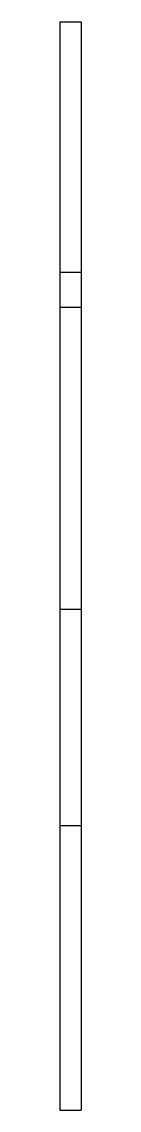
# Model space of a CAD drawing. Extents: x 13 to 18, y -120 to 106.
import ezdxf

# ---------------------------------------------------------------- set-up
doc = ezdxf.new("R2010")
doc.units = 0
doc.layers.get('0').update_dxf_attribs({"linetype": 'continuous'})

# ---------------------------------------------------------------- blocks, each defined once
blk = doc.blocks.new('PAD')
at = {"color": 0}
for p, q in [((13, 105.51), (17.5, 105.51)), ((13, 105.51), (13, 53.58)), ((17.5, 105.51), (17.5, 53.58)), ((13, 53.58), (17.5, 53.58)), ((13, 53.58), (13, 46.32)), ((17.5, 53.58), (17.5, 46.32)), ((13, 46.32), (17.5, 46.32)), ((13, 46.32), (13, -16.33)), ((17.5, 46.32), (17.5, -16.33)), ((17.5, 12.11), (17.5, 8.91)), ((17.5, 6.84), (17.5, 4.84)), ((17.5, 3.84), (17.5, 1.84)), ((17.5, 0.85), (17.5, -1.15)), ((17.5, -13.72), (17.5, -15.72)), ((13, -16.33), (17.5, -16.33)), ((13, -16.33), (13, -61.26)), ((17.5, -16.33), (17.5, -61.26)), ((13, -61.26), (17.5, -61.26)), ((13, -61.26), (13, -120.32)), ((17.5, -61.26), (17.5, -120.32)), ((17.5, -64.44), (17.5, -66.44)), ((17.5, -83.59), (17.5, -87.59)), ((13, -120.32), (17.5, -120.32))]:
    blk.add_line(p, q, dxfattribs=at)

msp = doc.modelspace()

# ---------------------------------------------------------------- block references
msp.add_blockref('PAD', (0, 0))

doc.saveas('drawing.dxf')
